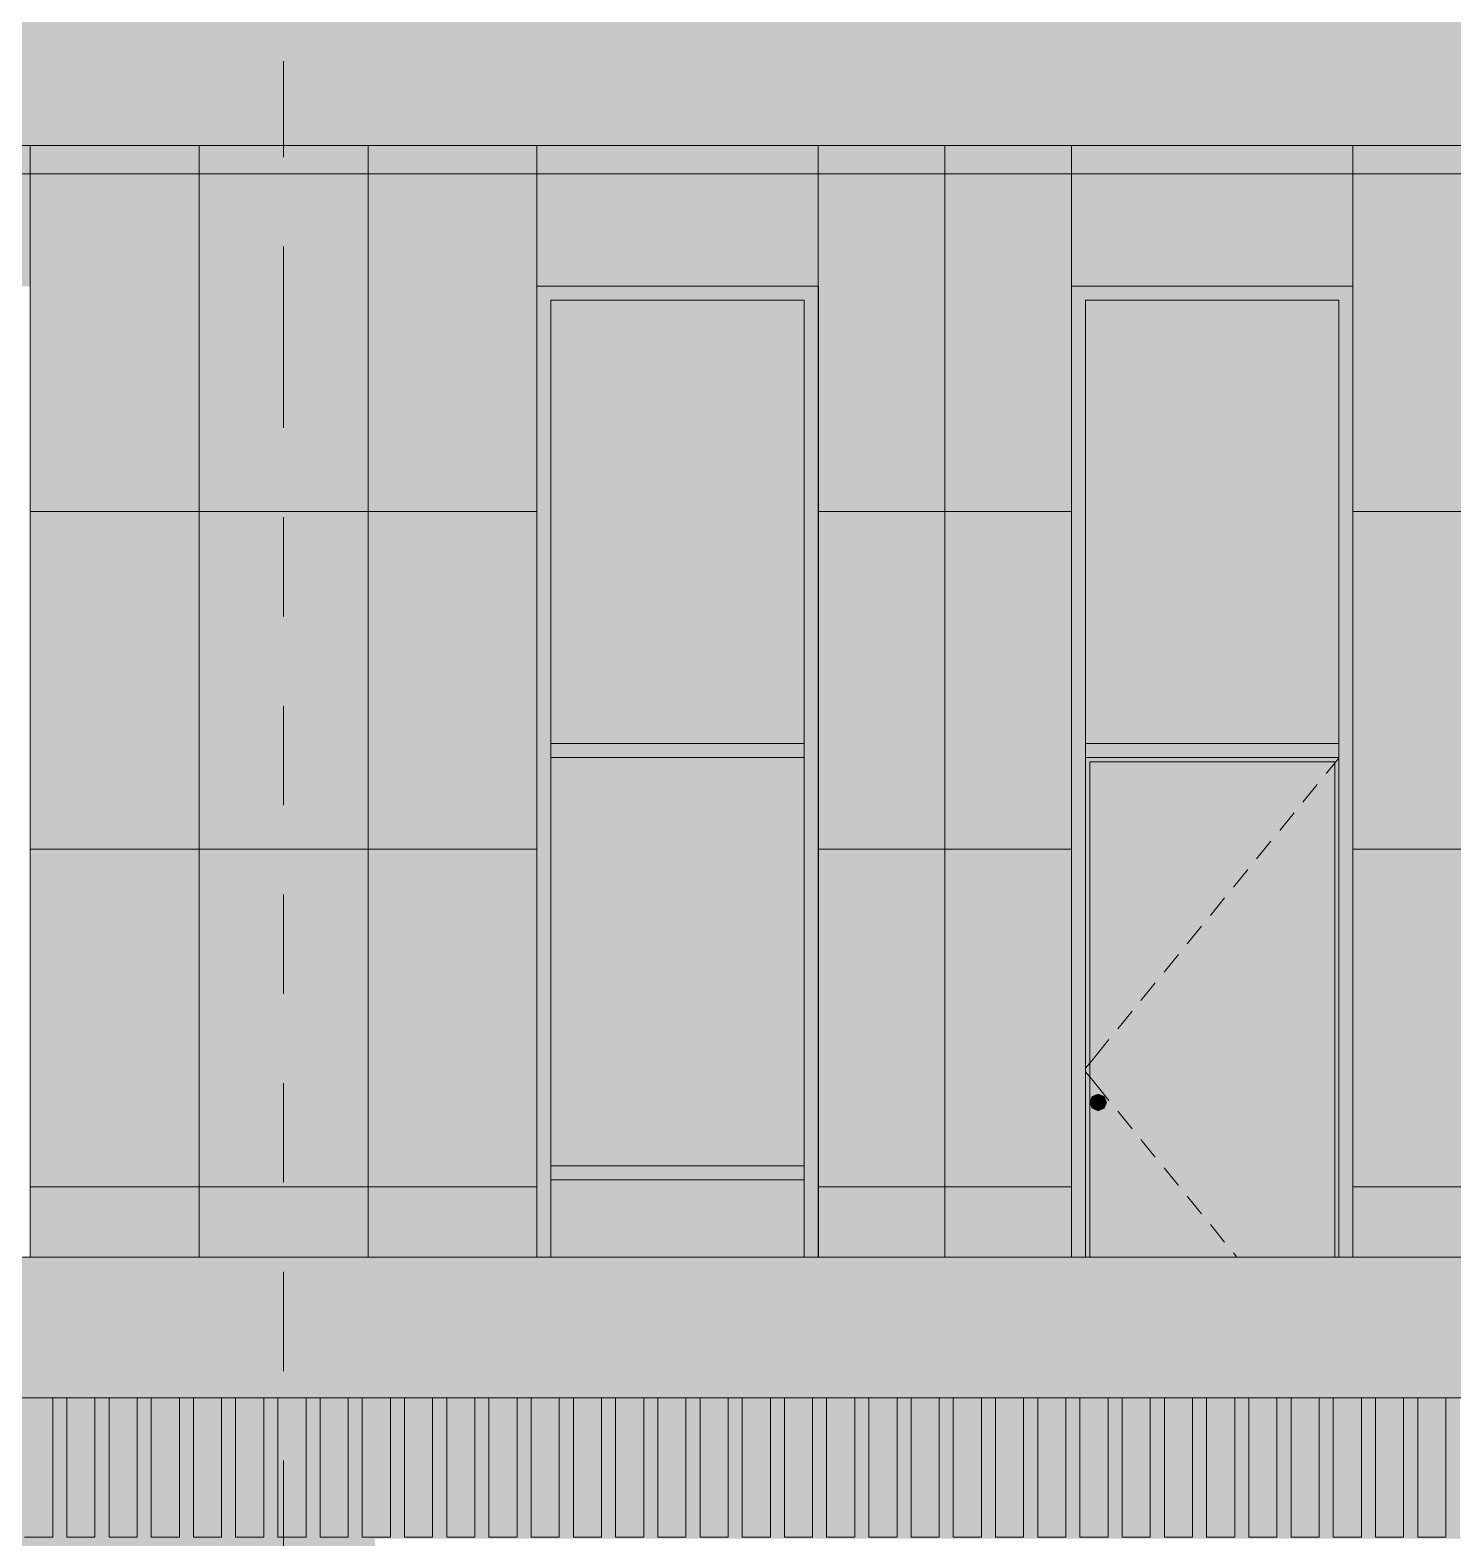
# Model space of a CAD drawing. Header units: millimetres. Extents: x 1499747 to 4230374, y -28481 to 441852.
# Drawn here: x 4025442 to 4030497, y 368581 to 373938 of the extents above; entities that cross this region are included whole.
import ezdxf

# ---------------------------------------------------------------- set-up
doc = ezdxf.new("R2010")
doc.units = ezdxf.units.MM
doc.header["$MEASUREMENT"] = 0
doc.layers.add('Чертеж и Рисунок', color=7, linetype='Continuous')

msp = doc.modelspace()

# ---------------------------------------------------------------- hatches: boundary and pattern name
at = {"layer": 'Чертеж и Рисунок', "linetype": 'Continuous', "lineweight": 0, "true_color": 0xbc9a89}
msp.add_hatch(color=33, dxfattribs=at).paths.add_polyline_path([(4044991.95923, 374028.37184), (4021741.89371, 374028.37184), (4021741.89371, 373528.37108), (4044991.95923, 373528.37108)])
at = {"layer": 'Чертеж и Рисунок', "linetype": 'Continuous', "lineweight": 0, "true_color": 0x868d8e}
msp.add_hatch(color=252, dxfattribs=at).paths.add_polyline_path([(4021241.89294, 373528.37108), (4021241.89294, 363828.35626), (4022541.92493, 363828.35626), (4022541.92493, 368078.36275), (4023541.92646, 368078.36275), (4023541.92646, 363828.35626), (4024441.92783, 363828.35626), (4024441.92783, 368078.36275), (4025441.92936, 368078.36275), (4025441.92936, 363828.35626), (4026666.93123, 363828.35626), (4026666.93123, 368578.36352), (4021371.85314, 368578.36352), (4021371.85314, 369078.36428), (4022002.28411, 369078.36428), (4022002.28411, 369578.36504), (4022541.42493, 369578.36504), (4022541.42493, 373028.37032), (4023541.42646, 373028.37032), (4023541.42646, 369578.36504), (4024441.52783, 369578.36504), (4024441.52783, 373028.37032), (4025441.52936, 373028.37032), (4025441.52936, 369578.36504), (4027242.43211, 369578.36504), (4027242.43211, 373028.37032), (4028242.43364, 373028.37032), (4028242.43364, 369578.36504), (4029142.03501, 369578.36504), (4029142.03501, 373028.37032), (4030142.03654, 373028.37032), (4030142.03654, 369578.36504), (4031941.43929, 369578.36504), (4031941.43929, 373028.37032), (4032941.44082, 373028.37032), (4032941.44082, 369578.36504), (4033841.44219, 369578.36504), (4033841.44219, 373028.37032), (4034841.44372, 373028.37032), (4034841.44372, 369578.36504), (4035991.94548, 369578.36504), (4035991.94548, 369078.36428), (4036741.94662, 369078.36428), (4036741.94662, 373028.37032), (4037741.94815, 373028.37032), (4037741.94815, 369078.36428), (4038641.94953, 369078.36428), (4038641.94953, 373028.37032), (4039641.95105, 373028.37032), (4039641.95105, 369078.36428), (4040141.95182, 369078.36428), (4040141.95182, 373528.37108)])
at = {"layer": 'Чертеж и Рисунок', "linetype": 'Continuous', "lineweight": 0, "true_color": 0x2e2e2e}
for points in [[(4027242.43211, 373028.37032), (4027242.43211, 371378.36779), (4027292.43219, 371378.36779), (4027292.43219, 372978.37024), (4027242.53211, 373028.37032)], [(4027242.53211, 373028.37032), (4027292.43219, 372978.37024), (4028192.43356, 372978.37024), (4028242.43364, 373028.37032)], [(4028192.43356, 372978.37024), (4028192.43356, 371378.36779), (4028242.43364, 371378.36779), (4028242.43364, 373028.37032)], [(4030141.93654, 373028.37032), (4029142.03501, 373028.37032), (4029192.03509, 372978.37024), (4030092.03646, 372978.37024)], [(4029142.03501, 373028.37032), (4029142.03501, 371378.36779), (4029192.03509, 371378.36779), (4029192.03509, 372978.37024)], [(4030092.03646, 372978.37024), (4030092.03646, 371378.36779), (4030142.03654, 371378.36779), (4030142.03654, 373028.37032), (4030141.93654, 373028.37032)], [(4027242.43211, 369878.3655), (4027292.43219, 369878.3655), (4027292.43219, 371378.36779), (4027242.43211, 371378.36779)], [(4027292.43219, 371403.36783), (4027292.43219, 371353.36776), (4028192.43356, 371353.36776), (4028192.43356, 371403.36783)], [(4028242.43364, 369878.3655), (4028242.43364, 371378.36779), (4028192.43356, 371378.36779), (4028192.43356, 369878.3655)], [(4029192.03509, 371378.36779), (4029142.03501, 371378.36779), (4029142.03501, 369578.36504), (4029192.03509, 369578.36504)], [(4029192.03509, 371353.36776), (4030092.03646, 371353.36776), (4030092.03646, 371403.36783), (4029192.03509, 371403.36783)], [(4030092.03646, 371378.36779), (4030092.03646, 369578.36504), (4030142.03654, 369578.36504), (4030142.03654, 371378.36779)], [(4027242.43211, 369578.36504), (4027292.43219, 369578.36504), (4027292.43219, 369878.3655), (4027242.43211, 369878.3655)], [(4027292.43219, 369903.36554), (4027292.43219, 369853.36546), (4028192.43356, 369853.36546), (4028192.43356, 369903.36554)], [(4028192.43356, 369878.3655), (4028192.43356, 369578.36504), (4028242.43364, 369578.36504), (4028242.43364, 369878.3655)], [(4022502.32487, 369078.36428), (4035491.94471, 369078.36428), (4035491.94471, 369578.36504), (4022502.32487, 369578.36504)]]:
    msp.add_hatch(color=250, dxfattribs=at).paths.add_polyline_path(points)
at = {"layer": 'Чертеж и Рисунок', "linetype": 'Continuous', "lineweight": 0, "true_color": 0x84adf9}
for points in [[(4028192.43356, 372978.37024), (4027292.43219, 372978.37024), (4027292.43219, 371403.36783), (4028192.43356, 371403.36783)], [(4029192.03509, 372978.37024), (4029192.03509, 371403.36783), (4030092.03646, 371403.36783), (4030092.03646, 372978.37024)], [(4028192.43356, 371353.36776), (4027292.43219, 371353.36776), (4027292.43219, 369903.36554), (4028192.43356, 369903.36554)], [(4028192.43356, 369853.36546), (4027292.43219, 369853.36546), (4027292.43219, 369578.36504), (4028192.43356, 369578.36504)]]:
    msp.add_hatch(color=161, dxfattribs=at).paths.add_polyline_path(points)
at = {"layer": 'Чертеж и Рисунок', "linetype": 'Continuous', "lineweight": 0, "true_color": 0xf7fdff}
for points in [[(4029192.03509, 369578.36504), (4029207.03511, 369578.36504), (4029207.03511, 371338.36773), (4029192.03509, 371353.36776)], [(4029192.03509, 371353.36776), (4029207.03511, 371338.36773), (4030077.03644, 371338.36773), (4030092.03646, 371353.36776)], [(4030077.03644, 369578.36504), (4030092.03646, 369578.36504), (4030092.03646, 371353.36776), (4030077.03644, 371338.36773)]]:
    msp.add_hatch(color=7, dxfattribs=at).paths.add_polyline_path(points)
at = {"layer": 'Чертеж и Рисунок', "linetype": 'Continuous', "lineweight": 0, "true_color": 0x84adf9}
h = msp.add_hatch(color=161, dxfattribs=at)
h.paths.add_polyline_path([(4029207.03511, 369578.36504), (4030077.03644, 369578.36504), (4030077.03644, 371338.36773), (4029207.03511, 371338.36773)])
h.paths.add_polyline_path([(4029207.23511, 370128.36588), (4029215.93513, 370149.46592), (4029237.03516, 370158.16593), (4029258.03519, 370149.46592), (4029266.7352, 370128.36588), (4029258.03519, 370107.36585), (4029237.03516, 370098.66584), (4029215.93513, 370107.36585)], flags=0)
at = {"layer": 'Чертеж и Рисунок', "linetype": 'Continuous', "lineweight": 0, "true_color": 0x6e2a0f}
for points in [[(4029215.73513, 370128.36588), (4029222.03514, 370143.46591), (4029215.93513, 370149.46592), (4029207.23511, 370128.36588)], [(4029220.73513, 370128.36588), (4029225.53514, 370139.8659), (4029222.03514, 370143.46591), (4029215.73513, 370128.36588)], [(4029222.03514, 370143.46591), (4029237.03516, 370149.66592), (4029237.03516, 370158.16593), (4029215.93513, 370149.46592)], [(4029225.73514, 370128.36588), (4029229.03515, 370136.3659), (4029225.53514, 370139.8659), (4029220.73513, 370128.36588)], [(4029225.53514, 370139.8659), (4029237.03516, 370144.66591), (4029237.03516, 370149.66592), (4029222.03514, 370143.46591)], [(4029229.03515, 370136.3659), (4029237.03516, 370139.7659), (4029237.03516, 370144.66591), (4029225.53514, 370139.8659)], [(4029229.53515, 370135.8659), (4029226.53514, 370128.36588), (4029229.53515, 370120.96587), (4029235.53516, 370118.56587), (4029235.53516, 370138.2659)], [(4029238.53516, 370135.4659), (4029238.53516, 370138.3659), (4029235.53516, 370138.3659), (4029235.53516, 370135.4659)], [(4029238.53516, 370128.36588), (4029238.53516, 370135.4659), (4029235.53516, 370135.4659), (4029235.53516, 370128.36588)], [(4029237.03516, 370138.8659), (4029235.83516, 370138.3659), (4029238.23516, 370138.3659)], [(4029237.03516, 370149.66592), (4029252.03518, 370143.46591), (4029258.03519, 370149.46592), (4029237.03516, 370158.16593)], [(4029237.03516, 370144.66591), (4029248.53518, 370139.8659), (4029252.03518, 370143.46591), (4029237.03516, 370149.66592)], [(4029237.03516, 370139.7659), (4029245.03517, 370136.3659), (4029248.53518, 370139.8659), (4029237.03516, 370144.66591)], [(4029238.53516, 370138.2659), (4029238.53516, 370118.56587), (4029244.43517, 370120.96587), (4029247.53517, 370128.36588), (4029244.43517, 370135.8659)], [(4029245.03517, 370136.3659), (4029248.33518, 370128.36588), (4029253.23518, 370128.36588), (4029248.53518, 370139.8659)], [(4029248.53518, 370139.8659), (4029253.23518, 370128.36588), (4029258.23519, 370128.36588), (4029252.03518, 370143.46591)], [(4029252.03518, 370143.46591), (4029258.23519, 370128.36588), (4029266.7352, 370128.36588), (4029258.03519, 370149.46592)], [(4029222.03514, 370113.36586), (4029215.73513, 370128.36588), (4029207.23511, 370128.36588), (4029215.93513, 370107.36585)], [(4029225.53514, 370116.86587), (4029220.73513, 370128.36588), (4029215.73513, 370128.36588), (4029222.03514, 370113.36586)], [(4029237.03516, 370107.16585), (4029222.03514, 370113.36586), (4029215.93513, 370107.36585), (4029237.03516, 370098.66584)], [(4029229.03515, 370120.36587), (4029225.73514, 370128.36588), (4029220.73513, 370128.36588), (4029225.53514, 370116.86587)], [(4029237.03516, 370112.16586), (4029225.53514, 370116.86587), (4029222.03514, 370113.36586), (4029237.03516, 370107.16585)], [(4029237.03516, 370117.06587), (4029229.03515, 370120.36587), (4029225.53514, 370116.86587), (4029237.03516, 370112.16586)], [(4029238.53516, 370121.36587), (4029238.53516, 370128.36588), (4029235.53516, 370128.36588), (4029235.53516, 370121.36587)], [(4029238.53516, 370118.36587), (4029238.53516, 370121.36587), (4029235.53516, 370121.36587), (4029235.53516, 370118.36587)], [(4029238.23516, 370118.36587), (4029235.83516, 370118.36587), (4029237.03516, 370117.86587)], [(4029245.03517, 370120.36587), (4029237.03516, 370117.06587), (4029237.03516, 370112.16586), (4029248.53518, 370116.86587)], [(4029248.53518, 370116.86587), (4029237.03516, 370112.16586), (4029237.03516, 370107.16585), (4029252.03518, 370113.36586)], [(4029252.03518, 370113.36586), (4029237.03516, 370107.16585), (4029237.03516, 370098.66584), (4029258.03519, 370107.36585)], [(4029248.33518, 370128.36588), (4029245.03517, 370120.36587), (4029248.53518, 370116.86587), (4029253.23518, 370128.36588)], [(4029253.23518, 370128.36588), (4029248.53518, 370116.86587), (4029252.03518, 370113.36586), (4029258.23519, 370128.36588)], [(4029258.23519, 370128.36588), (4029252.03518, 370113.36586), (4029258.03519, 370107.36585), (4029266.7352, 370128.36588)]]:
    msp.add_hatch(color=26, dxfattribs=at).paths.add_polyline_path(points)
h = msp.add_hatch(color=26, dxfattribs=at)
h.paths.add_polyline_path([(4029225.73514, 370128.36588), (4029229.03515, 370120.36587), (4029237.03516, 370117.06587), (4029245.03517, 370120.36587), (4029248.33518, 370128.36588), (4029245.03517, 370136.3659), (4029237.03516, 370139.7659), (4029229.03515, 370136.3659)])
h.paths.add_polyline_path([(4029226.53514, 370128.36588), (4029229.53515, 370135.8659), (4029235.53516, 370138.2659), (4029235.53516, 370138.3659), (4029235.83516, 370138.3659), (4029237.03516, 370138.8659), (4029238.23516, 370138.3659), (4029238.53516, 370138.3659), (4029238.53516, 370138.2659), (4029244.43517, 370135.8659), (4029247.53517, 370128.36588), (4029244.43517, 370120.96587), (4029238.53516, 370118.56587), (4029238.53516, 370118.36587), (4029238.23516, 370118.36587), (4029237.03516, 370117.86587), (4029235.83516, 370118.36587), (4029235.53516, 370118.36587), (4029235.53516, 370118.56587), (4029229.53515, 370120.96587)], flags=0)
at = {"layer": 'Чертеж и Рисунок', "linetype": 'Continuous', "lineweight": 0, "true_color": 0xffffff}
msp.add_hatch(color=7, dxfattribs=at).paths.add_polyline_path([(4022571.92498, 369078.36428), (4022502.32487, 369078.36428), (4022502.32487, 368578.36352), (4035491.94471, 368578.36352), (4035491.94471, 369078.36428), (4035421.94461, 369078.36428), (4035421.94461, 368583.76352), (4035321.94445, 368583.76352), (4035321.94445, 369078.36428), (4035271.94438, 369078.36428), (4035271.94438, 368583.76352), (4035171.94423, 368583.76352), (4035171.94423, 369078.36428), (4035121.94415, 369078.36428), (4035121.94415, 368583.76352), (4035021.944, 368583.76352), (4035021.944, 369078.36428), (4034971.94392, 369078.36428), (4034971.94392, 368583.76352), (4034871.94377, 368583.76352), (4034871.94377, 369078.36428), (4034821.94369, 369078.36428), (4034821.94369, 368583.76352), (4034721.94354, 368583.76352), (4034721.94354, 369078.36428), (4034671.94346, 369078.36428), (4034671.94346, 368583.76352), (4034571.94331, 368583.76352), (4034571.94331, 369078.36428), (4034521.94323, 369078.36428), (4034521.94323, 368583.76352), (4034421.94308, 368583.76352), (4034421.94308, 369078.36428), (4034371.943, 369078.36428), (4034371.943, 368583.76352), (4034271.94285, 368583.76352), (4034271.94285, 369078.36428), (4034221.94277, 369078.36428), (4034221.94277, 368583.76352), (4034121.94262, 368583.76352), (4034121.94262, 369078.36428), (4034071.94254, 369078.36428), (4034071.94254, 368583.76352), (4033971.94239, 368583.76352), (4033971.94239, 369078.36428), (4033921.94232, 369078.36428), (4033921.94232, 368583.76352), (4033821.94216, 368583.76352), (4033821.94216, 369078.36428), (4033771.94209, 369078.36428), (4033771.94209, 368583.76352), (4033671.94193, 368583.76352), (4033671.94193, 369078.36428), (4033621.94186, 369078.36428), (4033621.94186, 368583.76352), (4033521.9417, 368583.76352), (4033521.9417, 369078.36428), (4033471.94163, 369078.36428), (4033471.94163, 368583.76352), (4033371.94148, 368583.76352), (4033371.94148, 369078.36428), (4033321.9414, 369078.36428), (4033321.9414, 368583.76352), (4033221.94125, 368583.76352), (4033221.94125, 369078.36428), (4033171.94117, 369078.36428), (4033171.94117, 368583.76352), (4033071.94102, 368583.76352), (4033071.94102, 369078.36428), (4033021.94094, 369078.36428), (4033021.94094, 368583.76352), (4032921.94079, 368583.76352), (4032921.94079, 369078.36428), (4032871.94071, 369078.36428), (4032871.94071, 368583.76352), (4032771.94056, 368583.76352), (4032771.94056, 369078.36428), (4032721.94048, 369078.36428), (4032721.94048, 368583.76352), (4032621.94033, 368583.76352), (4032621.94033, 369078.36428), (4032571.94025, 369078.36428), (4032571.94025, 368583.76352), (4032471.9401, 368583.76352), (4032471.9401, 369078.36428), (4032421.94002, 369078.36428), (4032421.94002, 368583.76352), (4032321.93987, 368583.76352), (4032321.93987, 369078.36428), (4032271.93979, 369078.36428), (4032271.93979, 368583.76352), (4032171.93964, 368583.76352), (4032171.93964, 369078.36428), (4032121.93957, 369078.36428), (4032121.93957, 368583.76352), (4032021.93941, 368583.76352), (4032021.93941, 369078.36428), (4031971.93934, 369078.36428), (4031971.93934, 368583.76352), (4031871.93918, 368583.76352), (4031871.93918, 369078.36428), (4031821.93911, 369078.36428), (4031821.93911, 368583.76352), (4031721.93895, 368583.76352), (4031721.93895, 369078.36428), (4031671.93888, 369078.36428), (4031671.93888, 368583.76352), (4031571.93873, 368583.76352), (4031571.93873, 369078.36428), (4031521.93865, 369078.36428), (4031521.93865, 368583.76352), (4031421.9385, 368583.76352), (4031421.9385, 369078.36428), (4031371.93842, 369078.36428), (4031371.93842, 368583.76352), (4031271.93827, 368583.76352), (4031271.93827, 369078.36428), (4031221.93819, 369078.36428), (4031221.93819, 368583.76352), (4031121.93804, 368583.76352), (4031121.93804, 369078.36428), (4031071.93796, 369078.36428), (4031071.93796, 368583.76352), (4030971.93781, 368583.76352), (4030971.93781, 369078.36428), (4030921.93773, 369078.36428), (4030921.93773, 368583.76352), (4030821.93758, 368583.76352), (4030821.93758, 369078.36428), (4030771.9375, 369078.36428), (4030771.9375, 368583.76352), (4030671.93735, 368583.76352), (4030671.93735, 369078.36428), (4030621.93727, 369078.36428), (4030621.93727, 368583.76352), (4030521.93712, 368583.76352), (4030521.93712, 369078.36428), (4030471.93704, 369078.36428), (4030471.93704, 368583.76352), (4030371.93689, 368583.76352), (4030371.93689, 369078.36428), (4030321.93682, 369078.36428), (4030321.93682, 368583.76352), (4030221.93666, 368583.76352), (4030221.93666, 369078.36428), (4030171.93659, 369078.36428), (4030171.93659, 368583.76352), (4030071.93643, 368583.76352), (4030071.93643, 369078.36428), (4030021.93636, 369078.36428), (4030021.93636, 368583.76352), (4029921.9362, 368583.76352), (4029921.9362, 369078.36428), (4029871.93613, 369078.36428), (4029871.93613, 368583.76352), (4029771.93598, 368583.76352), (4029771.93598, 369078.36428), (4029721.9359, 369078.36428), (4029721.9359, 368583.76352), (4029621.93575, 368583.76352), (4029621.93575, 369078.36428), (4029571.93567, 369078.36428), (4029571.93567, 368583.76352), (4029471.93552, 368583.76352), (4029471.93552, 369078.36428), (4029421.93544, 369078.36428), (4029421.93544, 368583.76352), (4029321.93529, 368583.76352), (4029321.93529, 369078.36428), (4029271.93521, 369078.36428), (4029271.93521, 368583.76352), (4029171.93506, 368583.76352), (4029171.93506, 369078.36428), (4029121.93498, 369078.36428), (4029121.93498, 368583.76352), (4029021.93483, 368583.76352), (4029021.93483, 369078.36428), (4028971.93475, 369078.36428), (4028971.93475, 368583.76352), (4028871.9346, 368583.76352), (4028871.9346, 369078.36428), (4028821.93452, 369078.36428), (4028821.93452, 368583.76352), (4028721.93437, 368583.76352), (4028721.93437, 369078.36428), (4028671.93429, 369078.36428), (4028671.93429, 368583.76352), (4028571.93414, 368583.76352), (4028571.93414, 369078.36428), (4028521.93407, 369078.36428), (4028521.93407, 368583.76352), (4028421.93391, 368583.76352), (4028421.93391, 369078.36428), (4028371.93384, 369078.36428), (4028371.93384, 368583.76352), (4028271.93368, 368583.76352), (4028271.93368, 369078.36428), (4028221.93361, 369078.36428), (4028221.93361, 368583.76352), (4028121.93345, 368583.76352), (4028121.93345, 369078.36428), (4028071.93338, 369078.36428), (4028071.93338, 368583.76352), (4027971.93323, 368583.76352), (4027971.93323, 369078.36428), (4027921.93315, 369078.36428), (4027921.93315, 368583.76352), (4027821.933, 368583.76352), (4027821.933, 369078.36428), (4027771.93292, 369078.36428), (4027771.93292, 368583.76352), (4027671.93277, 368583.76352), (4027671.93277, 369078.36428), (4027621.93269, 369078.36428), (4027621.93269, 368583.76352), (4027521.93254, 368583.76352), (4027521.93254, 369078.36428), (4027471.93246, 369078.36428), (4027471.93246, 368583.76352), (4027371.93231, 368583.76352), (4027371.93231, 369078.36428), (4027321.93223, 369078.36428), (4027321.93223, 368583.76352), (4027221.93208, 368583.76352), (4027221.93208, 369078.36428), (4027171.932, 369078.36428), (4027171.932, 368583.76352), (4027071.93185, 368583.76352), (4027071.93185, 369078.36428), (4027021.93177, 369078.36428), (4027021.93177, 368583.76352), (4026921.93162, 368583.76352), (4026921.93162, 369078.36428), (4026871.93154, 369078.36428), (4026871.93154, 368583.76352), (4026771.93139, 368583.76352), (4026771.93139, 369078.36428), (4026721.93132, 369078.36428), (4026721.93132, 368583.76352), (4026621.93116, 368583.76352), (4026621.93116, 369078.36428), (4026571.93109, 369078.36428), (4026571.93109, 368583.76352), (4026471.93093, 368583.76352), (4026471.93093, 369078.36428), (4026421.93086, 369078.36428), (4026421.93086, 368583.76352), (4026321.9307, 368583.76352), (4026321.9307, 369078.36428), (4026271.93063, 369078.36428), (4026271.93063, 368583.76352), (4026171.93048, 368583.76352), (4026171.93048, 369078.36428), (4026121.9304, 369078.36428), (4026121.9304, 368583.76352), (4026021.93025, 368583.76352), (4026021.93025, 369078.36428), (4025971.93017, 369078.36428), (4025971.93017, 368583.76352), (4025871.93002, 368583.76352), (4025871.93002, 369078.36428), (4025821.92994, 369078.36428), (4025821.92994, 368583.76352), (4025721.92979, 368583.76352), (4025721.92979, 369078.36428), (4025671.92971, 369078.36428), (4025671.92971, 368583.76352), (4025571.92956, 368583.76352), (4025571.92956, 369078.36428), (4025521.92948, 369078.36428), (4025521.92948, 368583.76352), (4025421.92933, 368583.76352), (4025421.92933, 369078.36428), (4025371.92925, 369078.36428), (4025371.92925, 368583.76352), (4025271.9291, 368583.76352), (4025271.9291, 369078.36428), (4025221.92902, 369078.36428), (4025221.92902, 368583.76352), (4025121.92887, 368583.76352), (4025121.92887, 369078.36428), (4025071.92879, 369078.36428), (4025071.92879, 368583.76352), (4024971.92864, 368583.76352), (4024971.92864, 369078.36428), (4024921.92857, 369078.36428), (4024921.92857, 368583.76352), (4024821.92841, 368583.76352), (4024821.92841, 369078.36428), (4024771.92834, 369078.36428), (4024771.92834, 368583.76352), (4024671.92818, 368583.76352), (4024671.92818, 369078.36428), (4024621.92811, 369078.36428), (4024621.92811, 368583.76352), (4024521.92795, 368583.76352), (4024521.92795, 369078.36428), (4024471.92788, 369078.36428), (4024471.92788, 368583.76352), (4024371.92773, 368583.76352), (4024371.92773, 369078.36428), (4024321.92765, 369078.36428), (4024321.92765, 368583.76352), (4024221.9275, 368583.76352), (4024221.9275, 369078.36428), (4024171.92742, 369078.36428), (4024171.92742, 368583.76352), (4024071.92727, 368583.76352), (4024071.92727, 369078.36428), (4024021.92719, 369078.36428), (4024021.92719, 368583.76352), (4023921.92704, 368583.76352), (4023921.92704, 369078.36428), (4023871.92696, 369078.36428), (4023871.92696, 368583.76352), (4023771.92681, 368583.76352), (4023771.92681, 369078.36428), (4023721.92673, 369078.36428), (4023721.92673, 368583.76352), (4023621.92658, 368583.76352), (4023621.92658, 369078.36428), (4023571.9265, 369078.36428), (4023571.9265, 368583.76352), (4023471.92635, 368583.76352), (4023471.92635, 369078.36428), (4023421.92627, 369078.36428), (4023421.92627, 368583.76352), (4023321.92612, 368583.76352), (4023321.92612, 369078.36428), (4023271.92604, 369078.36428), (4023271.92604, 368583.76352), (4023171.92589, 368583.76352), (4023171.92589, 369078.36428), (4023121.92582, 369078.36428), (4023121.92582, 368583.76352), (4023021.92566, 368583.76352), (4023021.92566, 369078.36428), (4022971.92559, 369078.36428), (4022971.92559, 368583.76352), (4022871.92543, 368583.76352), (4022871.92543, 369078.36428), (4022821.92536, 369078.36428), (4022821.92536, 368583.76352), (4022721.9252, 368583.76352), (4022721.9252, 369078.36428), (4022671.92513, 369078.36428), (4022671.92513, 368583.76352), (4022571.92498, 368583.76352)])
at = {"layer": 'Чертеж и Рисунок', "linetype": 'Continuous', "lineweight": 0, "true_color": 0x3264ff}
for points in [[(4025421.92933, 369078.36428), (4025421.92933, 368583.76352), (4025521.92948, 368583.76352), (4025521.92948, 369078.36428)], [(4025571.92956, 369078.36428), (4025571.92956, 368583.76352), (4025671.92971, 368583.76352), (4025671.92971, 369078.36428)], [(4025721.92979, 369078.36428), (4025721.92979, 368583.76352), (4025821.92994, 368583.76352), (4025821.92994, 369078.36428)], [(4025871.93002, 369078.36428), (4025871.93002, 368583.76352), (4025971.93017, 368583.76352), (4025971.93017, 369078.36428)], [(4026021.93025, 369078.36428), (4026021.93025, 368583.76352), (4026121.9304, 368583.76352), (4026121.9304, 369078.36428)], [(4026171.93048, 369078.36428), (4026171.93048, 368583.76352), (4026271.93063, 368583.76352), (4026271.93063, 369078.36428)], [(4026321.9307, 369078.36428), (4026321.9307, 368583.76352), (4026421.93086, 368583.76352), (4026421.93086, 369078.36428)], [(4026471.93093, 369078.36428), (4026471.93093, 368583.76352), (4026571.93109, 368583.76352), (4026571.93109, 369078.36428)], [(4026621.93116, 369078.36428), (4026621.93116, 368583.76352), (4026721.93132, 368583.76352), (4026721.93132, 369078.36428)], [(4026771.93139, 369078.36428), (4026771.93139, 368583.76352), (4026871.93154, 368583.76352), (4026871.93154, 369078.36428)], [(4026921.93162, 369078.36428), (4026921.93162, 368583.76352), (4027021.93177, 368583.76352), (4027021.93177, 369078.36428)], [(4027071.93185, 369078.36428), (4027071.93185, 368583.76352), (4027171.932, 368583.76352), (4027171.932, 369078.36428)], [(4027221.93208, 369078.36428), (4027221.93208, 368583.76352), (4027321.93223, 368583.76352), (4027321.93223, 369078.36428)], [(4027371.93231, 369078.36428), (4027371.93231, 368583.76352), (4027471.93246, 368583.76352), (4027471.93246, 369078.36428)], [(4027521.93254, 369078.36428), (4027521.93254, 368583.76352), (4027621.93269, 368583.76352), (4027621.93269, 369078.36428)], [(4027671.93277, 369078.36428), (4027671.93277, 368583.76352), (4027771.93292, 368583.76352), (4027771.93292, 369078.36428)], [(4027821.933, 369078.36428), (4027821.933, 368583.76352), (4027921.93315, 368583.76352), (4027921.93315, 369078.36428)], [(4027971.93323, 369078.36428), (4027971.93323, 368583.76352), (4028071.93338, 368583.76352), (4028071.93338, 369078.36428)], [(4028121.93345, 369078.36428), (4028121.93345, 368583.76352), (4028221.93361, 368583.76352), (4028221.93361, 369078.36428)], [(4028271.93368, 369078.36428), (4028271.93368, 368583.76352), (4028371.93384, 368583.76352), (4028371.93384, 369078.36428)], [(4028421.93391, 369078.36428), (4028421.93391, 368583.76352), (4028521.93407, 368583.76352), (4028521.93407, 369078.36428)], [(4028571.93414, 369078.36428), (4028571.93414, 368583.76352), (4028671.93429, 368583.76352), (4028671.93429, 369078.36428)], [(4028721.93437, 369078.36428), (4028721.93437, 368583.76352), (4028821.93452, 368583.76352), (4028821.93452, 369078.36428)], [(4028871.9346, 369078.36428), (4028871.9346, 368583.76352), (4028971.93475, 368583.76352), (4028971.93475, 369078.36428)], [(4029021.93483, 369078.36428), (4029021.93483, 368583.76352), (4029121.93498, 368583.76352), (4029121.93498, 369078.36428)], [(4029171.93506, 369078.36428), (4029171.93506, 368583.76352), (4029271.93521, 368583.76352), (4029271.93521, 369078.36428)], [(4029321.93529, 369078.36428), (4029321.93529, 368583.76352), (4029421.93544, 368583.76352), (4029421.93544, 369078.36428)], [(4029471.93552, 369078.36428), (4029471.93552, 368583.76352), (4029571.93567, 368583.76352), (4029571.93567, 369078.36428)], [(4029621.93575, 369078.36428), (4029621.93575, 368583.76352), (4029721.9359, 368583.76352), (4029721.9359, 369078.36428)], [(4029771.93598, 369078.36428), (4029771.93598, 368583.76352), (4029871.93613, 368583.76352), (4029871.93613, 369078.36428)], [(4029921.9362, 369078.36428), (4029921.9362, 368583.76352), (4030021.93636, 368583.76352), (4030021.93636, 369078.36428)], [(4030071.93643, 369078.36428), (4030071.93643, 368583.76352), (4030171.93659, 368583.76352), (4030171.93659, 369078.36428)], [(4030221.93666, 369078.36428), (4030221.93666, 368583.76352), (4030321.93682, 368583.76352), (4030321.93682, 369078.36428)], [(4030371.93689, 369078.36428), (4030371.93689, 368583.76352), (4030471.93704, 368583.76352), (4030471.93704, 369078.36428)]]:
    msp.add_hatch(color=150, dxfattribs=at).paths.add_polyline_path(points)

# ---------------------------------------------------------------- linework, layer by layer
at = {"layer": 'Чертеж и Рисунок', "color": 8, "linetype": 'Continuous', "lineweight": 15}
for points in [[(4026341.93074, 373487.17102), (4026341.93074, 373828.37154)], [(4026341.93074, 372828.37001), (4026341.93074, 373169.67053)], [(4026341.93074, 372828.37001), (4026341.93074, 372525.06955)], [(4026341.93074, 372207.56906), (4026341.93074, 371854.76852)], [(4026341.93074, 371537.26804), (4026341.93074, 371184.5675)], [(4026341.93074, 370867.06701), (4026341.93074, 370514.26647)], [(4026341.93074, 370196.76599), (4026341.93074, 369843.96545)], [(4026341.93074, 369526.46496), (4026341.93074, 369173.66443)], [(4026341.93074, 368856.16394), (4026341.93074, 368503.3634)]]:
    msp.add_lwpolyline(points, dxfattribs=at)
at = {"layer": 'Чертеж и Рисунок', "color": 7, "linetype": 'Continuous', "lineweight": 5}
for points in [[(4021741.89371, 373528.37108), (4044991.95923, 373528.37108)], [(4027242.43211, 369578.36504), (4027242.43211, 373028.37032)], [(4027242.43211, 373028.37032), (4028242.43364, 373028.37032)], [(4028242.43364, 373028.37032), (4028242.43364, 369578.36504)], [(4029142.03501, 369578.36504), (4029142.03501, 373028.37032)], [(4029142.03501, 373028.37032), (4030142.03654, 373028.37032)], [(4030142.03654, 373028.37032), (4030142.03654, 369578.36504)], [(4028192.43356, 372978.37024), (4027292.43219, 372978.37024)], [(4027292.43219, 371403.36783), (4027292.43219, 372978.37024)], [(4028192.43356, 371403.36783), (4028192.43356, 372978.37024)], [(4030092.03646, 372978.37024), (4029192.03509, 372978.37024)], [(4029192.03509, 371403.36783), (4029192.03509, 372978.37024)], [(4030092.03646, 371378.36779), (4030092.03646, 372978.37024)], [(4027292.43219, 371378.36779), (4027292.43219, 371403.36783)], [(4028192.43356, 371403.36783), (4027292.43219, 371403.36783)], [(4027292.43219, 371353.36776), (4027292.43219, 371378.36779)], [(4028192.43356, 371378.36779), (4028192.43356, 371403.36783)], [(4028192.43356, 371353.36776), (4028192.43356, 371378.36779)], [(4029192.03509, 371378.36779), (4029192.03509, 371403.36783)], [(4029192.03509, 371403.36783), (4030092.03646, 371403.36783)], [(4029192.03509, 371353.36776), (4029192.03509, 371378.36779)], [(4030092.03646, 369578.36504), (4030092.03646, 371378.36779)], [(4028192.43356, 371353.36776), (4027292.43219, 371353.36776)], [(4027292.43219, 369903.36554), (4027292.43219, 371353.36776)], [(4028192.43356, 369903.36554), (4028192.43356, 371353.36776)], [(4029192.03509, 371353.36776), (4030092.03646, 371353.36776)], [(4029192.03509, 369578.36504), (4029192.03509, 371353.36776)], [(4030077.03644, 371338.36773), (4029207.03511, 371338.36773)], [(4029207.03511, 371338.36773), (4029207.03511, 369578.36504)], [(4030077.03644, 369578.36504), (4030077.03644, 371338.36773)], [(4029215.93513, 370149.46592), (4029207.23511, 370128.36588)], [(4029237.03516, 370158.16593), (4029215.93513, 370149.46592)], [(4029229.03515, 370136.3659), (4029225.73514, 370128.36588)], [(4029229.53515, 370135.8659), (4029226.53514, 370128.36588)], [(4029237.03516, 370139.7659), (4029229.03515, 370136.3659)], [(4029235.53516, 370138.2659), (4029229.53515, 370135.8659)], [(4029235.53516, 370135.4659), (4029235.53516, 370138.3659)], [(4029235.83516, 370138.3659), (4029235.53516, 370138.3659)], [(4029235.53516, 370128.36588), (4029235.53516, 370135.4659)], [(4029237.03516, 370138.8659), (4029235.83516, 370138.3659)], [(4029238.23516, 370138.3659), (4029235.83516, 370138.3659)], [(4029258.03519, 370149.46592), (4029237.03516, 370158.16593)], [(4029245.03517, 370136.3659), (4029237.03516, 370139.7659)], [(4029238.23516, 370138.3659), (4029237.03516, 370138.8659)], [(4029238.53516, 370138.3659), (4029238.23516, 370138.3659)], [(4029238.53516, 370135.4659), (4029238.53516, 370138.3659)], [(4029244.43517, 370135.8659), (4029238.53516, 370138.2659)], [(4029238.53516, 370128.36588), (4029238.53516, 370135.4659)], [(4029247.53517, 370128.36588), (4029244.43517, 370135.8659)], [(4029248.33518, 370128.36588), (4029245.03517, 370136.3659)], [(4029266.7352, 370128.36588), (4029258.03519, 370149.46592)], [(4029207.23511, 370128.36588), (4029215.93513, 370107.36585)], [(4029215.93513, 370107.36585), (4029237.03516, 370098.66584)], [(4029225.73514, 370128.36588), (4029229.03515, 370120.36587)], [(4029226.53514, 370128.36588), (4029229.53515, 370120.96587)], [(4029229.03515, 370120.36587), (4029237.03516, 370117.06587)], [(4029229.53515, 370120.96587), (4029235.53516, 370118.56587)], [(4029235.53516, 370121.36587), (4029235.53516, 370128.36588)], [(4029235.53516, 370118.36587), (4029235.53516, 370121.36587)], [(4029235.83516, 370118.36587), (4029235.53516, 370118.36587)], [(4029235.83516, 370118.36587), (4029237.03516, 370117.86587)], [(4029238.23516, 370118.36587), (4029235.83516, 370118.36587)], [(4029237.03516, 370117.06587), (4029245.03517, 370120.36587)], [(4029237.03516, 370117.86587), (4029238.23516, 370118.36587)], [(4029237.03516, 370098.66584), (4029258.03519, 370107.36585)], [(4029238.53516, 370118.36587), (4029238.23516, 370118.36587)], [(4029238.53516, 370121.36587), (4029238.53516, 370128.36588)], [(4029238.53516, 370118.36587), (4029238.53516, 370121.36587)], [(4029238.53516, 370118.56587), (4029244.43517, 370120.96587)], [(4029244.43517, 370120.96587), (4029247.53517, 370128.36588)], [(4029245.03517, 370120.36587), (4029248.33518, 370128.36588)], [(4029258.03519, 370107.36585), (4029266.7352, 370128.36588)], [(4027292.43219, 369878.3655), (4027292.43219, 369903.36554)], [(4028192.43356, 369903.36554), (4027292.43219, 369903.36554)], [(4027292.43219, 369853.36546), (4027292.43219, 369878.3655)], [(4028192.43356, 369878.3655), (4028192.43356, 369903.36554)], [(4028192.43356, 369853.36546), (4028192.43356, 369878.3655)], [(4028192.43356, 369853.36546), (4027292.43219, 369853.36546)], [(4027292.43219, 369578.36504), (4027292.43219, 369853.36546)], [(4028192.43356, 369578.36504), (4028192.43356, 369853.36546)], [(4022502.32487, 369578.36504), (4035491.94471, 369578.36504)], [(4022502.32487, 369078.36428), (4035491.94471, 369078.36428)], [(4025521.92948, 368583.76352), (4025521.92948, 369078.36428)], [(4025571.92956, 368583.76352), (4025571.92956, 369078.36428)], [(4025671.92971, 368583.76352), (4025671.92971, 369078.36428)], [(4025721.92979, 368583.76352), (4025721.92979, 369078.36428)], [(4025821.92994, 368583.76352), (4025821.92994, 369078.36428)], [(4025871.93002, 368583.76352), (4025871.93002, 369078.36428)], [(4025971.93017, 368583.76352), (4025971.93017, 369078.36428)], [(4026021.93025, 368583.76352), (4026021.93025, 369078.36428)], [(4026121.9304, 368583.76352), (4026121.9304, 369078.36428)], [(4026171.93048, 368583.76352), (4026171.93048, 369078.36428)], [(4026271.93063, 368583.76352), (4026271.93063, 369078.36428)], [(4026321.9307, 368583.76352), (4026321.9307, 369078.36428)], [(4026421.93086, 368583.76352), (4026421.93086, 369078.36428)], [(4026471.93093, 368583.76352), (4026471.93093, 369078.36428)], [(4026571.93109, 368583.76352), (4026571.93109, 369078.36428)], [(4026621.93116, 368583.76352), (4026621.93116, 369078.36428)], [(4026721.93132, 368583.76352), (4026721.93132, 369078.36428)], [(4026771.93139, 368583.76352), (4026771.93139, 369078.36428)], [(4026871.93154, 368583.76352), (4026871.93154, 369078.36428)], [(4026921.93162, 368583.76352), (4026921.93162, 369078.36428)], [(4027021.93177, 368583.76352), (4027021.93177, 369078.36428)], [(4027071.93185, 368583.76352), (4027071.93185, 369078.36428)], [(4027171.932, 368583.76352), (4027171.932, 369078.36428)], [(4027221.93208, 368583.76352), (4027221.93208, 369078.36428)], [(4027321.93223, 368583.76352), (4027321.93223, 369078.36428)], [(4027371.93231, 368583.76352), (4027371.93231, 369078.36428)], [(4027471.93246, 368583.76352), (4027471.93246, 369078.36428)], [(4027521.93254, 368583.76352), (4027521.93254, 369078.36428)], [(4027621.93269, 368583.76352), (4027621.93269, 369078.36428)], [(4027671.93277, 368583.76352), (4027671.93277, 369078.36428)], [(4027771.93292, 368583.76352), (4027771.93292, 369078.36428)], [(4027821.933, 368583.76352), (4027821.933, 369078.36428)], [(4027921.93315, 368583.76352), (4027921.93315, 369078.36428)], [(4027971.93323, 368583.76352), (4027971.93323, 369078.36428)], [(4028071.93338, 368583.76352), (4028071.93338, 369078.36428)], [(4028121.93345, 368583.76352), (4028121.93345, 369078.36428)], [(4028221.93361, 368583.76352), (4028221.93361, 369078.36428)], [(4028271.93368, 368583.76352), (4028271.93368, 369078.36428)], [(4028371.93384, 368583.76352), (4028371.93384, 369078.36428)], [(4028421.93391, 368583.76352), (4028421.93391, 369078.36428)], [(4028521.93407, 368583.76352), (4028521.93407, 369078.36428)], [(4028571.93414, 368583.76352), (4028571.93414, 369078.36428)], [(4028671.93429, 368583.76352), (4028671.93429, 369078.36428)], [(4028721.93437, 368583.76352), (4028721.93437, 369078.36428)], [(4028821.93452, 368583.76352), (4028821.93452, 369078.36428)], [(4028871.9346, 368583.76352), (4028871.9346, 369078.36428)], [(4028971.93475, 368583.76352), (4028971.93475, 369078.36428)], [(4029021.93483, 368583.76352), (4029021.93483, 369078.36428)], [(4029121.93498, 368583.76352), (4029121.93498, 369078.36428)], [(4029171.93506, 368583.76352), (4029171.93506, 369078.36428)], [(4029271.93521, 368583.76352), (4029271.93521, 369078.36428)], [(4029321.93529, 368583.76352), (4029321.93529, 369078.36428)], [(4029421.93544, 368583.76352), (4029421.93544, 369078.36428)], [(4029471.93552, 368583.76352), (4029471.93552, 369078.36428)], [(4029571.93567, 368583.76352), (4029571.93567, 369078.36428)], [(4029621.93575, 368583.76352), (4029621.93575, 369078.36428)], [(4029721.9359, 368583.76352), (4029721.9359, 369078.36428)], [(4029771.93598, 368583.76352), (4029771.93598, 369078.36428)], [(4029871.93613, 368583.76352), (4029871.93613, 369078.36428)], [(4029921.9362, 368583.76352), (4029921.9362, 369078.36428)], [(4030021.93636, 368583.76352), (4030021.93636, 369078.36428)], [(4030071.93643, 368583.76352), (4030071.93643, 369078.36428)], [(4030171.93659, 368583.76352), (4030171.93659, 369078.36428)], [(4030221.93666, 368583.76352), (4030221.93666, 369078.36428)], [(4030321.93682, 368583.76352), (4030321.93682, 369078.36428)], [(4030371.93689, 368583.76352), (4030371.93689, 369078.36428)], [(4030471.93704, 368583.76352), (4030471.93704, 369078.36428)], [(4025421.92933, 368583.76352), (4025521.92948, 368583.76352)], [(4025571.92956, 368583.76352), (4025671.92971, 368583.76352)], [(4025721.92979, 368583.76352), (4025821.92994, 368583.76352)], [(4025871.93002, 368583.76352), (4025971.93017, 368583.76352)], [(4026021.93025, 368583.76352), (4026121.9304, 368583.76352)], [(4026171.93048, 368583.76352), (4026271.93063, 368583.76352)], [(4026321.9307, 368583.76352), (4026421.93086, 368583.76352)], [(4026471.93093, 368583.76352), (4026571.93109, 368583.76352)], [(4026621.93116, 368583.76352), (4026721.93132, 368583.76352)], [(4026771.93139, 368583.76352), (4026871.93154, 368583.76352)], [(4026921.93162, 368583.76352), (4027021.93177, 368583.76352)], [(4027071.93185, 368583.76352), (4027171.932, 368583.76352)], [(4027221.93208, 368583.76352), (4027321.93223, 368583.76352)], [(4027371.93231, 368583.76352), (4027471.93246, 368583.76352)], [(4027521.93254, 368583.76352), (4027621.93269, 368583.76352)], [(4027671.93277, 368583.76352), (4027771.93292, 368583.76352)], [(4027821.933, 368583.76352), (4027921.93315, 368583.76352)], [(4027971.93323, 368583.76352), (4028071.93338, 368583.76352)], [(4028121.93345, 368583.76352), (4028221.93361, 368583.76352)], [(4028271.93368, 368583.76352), (4028371.93384, 368583.76352)], [(4028421.93391, 368583.76352), (4028521.93407, 368583.76352)], [(4028571.93414, 368583.76352), (4028671.93429, 368583.76352)], [(4028721.93437, 368583.76352), (4028821.93452, 368583.76352)], [(4028871.9346, 368583.76352), (4028971.93475, 368583.76352)], [(4029021.93483, 368583.76352), (4029121.93498, 368583.76352)], [(4029171.93506, 368583.76352), (4029271.93521, 368583.76352)], [(4029321.93529, 368583.76352), (4029421.93544, 368583.76352)], [(4029471.93552, 368583.76352), (4029571.93567, 368583.76352)], [(4029621.93575, 368583.76352), (4029721.9359, 368583.76352)], [(4029771.93598, 368583.76352), (4029871.93613, 368583.76352)], [(4029921.9362, 368583.76352), (4030021.93636, 368583.76352)], [(4030071.93643, 368583.76352), (4030171.93659, 368583.76352)], [(4030221.93666, 368583.76352), (4030321.93682, 368583.76352)], [(4030371.93689, 368583.76352), (4030471.93704, 368583.76352)]]:
    msp.add_lwpolyline(points, dxfattribs=at)
at = {"layer": 'Чертеж и Рисунок', "color": 253, "linetype": 'Continuous', "lineweight": 5, "true_color": 0xaaaaaa}
for points in [[(4025441.92936, 373528.37108), (4025441.92936, 369578.36504)], [(4026042.53028, 373528.37108), (4026042.53028, 369578.36504)], [(4026642.53119, 373528.37108), (4026642.53119, 369578.36504)], [(4027242.53211, 373528.37108), (4027242.53211, 369578.36504)], [(4028241.93364, 373528.37108), (4028241.93364, 369578.36504)], [(4028692.03433, 373528.37108), (4028692.03433, 373425.17092)], [(4029142.33501, 373528.37108), (4029142.33501, 369578.36504)], [(4030141.73654, 373528.37108), (4030141.73654, 369578.36504)], [(4040141.95182, 373428.37093), (4021241.89294, 373428.37093)], [(4028692.03433, 373425.17092), (4028692.03433, 369578.36504)], [(4027242.53211, 372228.36909), (4025441.92936, 372228.36909)], [(4029142.53501, 372228.36909), (4028241.93364, 372228.36909)], [(4031942.63929, 372228.36909), (4030141.73654, 372228.36909)], [(4027242.53211, 371028.36726), (4025441.92936, 371028.36726)], [(4029142.53501, 371028.36726), (4028241.93364, 371028.36726)], [(4031942.63929, 371028.36726), (4030141.73654, 371028.36726)], [(4027242.53211, 369828.36543), (4025441.92936, 369828.36543)], [(4029142.53501, 369828.36543), (4028241.93364, 369828.36543)], [(4031942.63929, 369828.36543), (4030141.73654, 369828.36543)]]:
    msp.add_lwpolyline(points, dxfattribs=at)
at = {"layer": 'Чертеж и Рисунок', "color": 23, "linetype": 'Continuous', "lineweight": 5, "true_color": 0xbf8080}
for points in [[(4030077.03644, 371333.86773), (4030046.43639, 371296.46767)], [(4030092.03646, 371352.26775), (4030077.03644, 371333.86773)], [(4030014.83635, 371257.66761), (4029964.23627, 371195.66752)], [(4029932.63622, 371156.96746), (4029882.03614, 371094.96736)], [(4029850.4361, 371056.2673), (4029799.83602, 370994.26721)], [(4029768.23597, 370955.56715), (4029717.63589, 370893.56705)], [(4029686.03584, 370854.86699), (4029635.43577, 370792.8669)], [(4029603.83572, 370754.16684), (4029553.23564, 370692.16675)], [(4029521.63559, 370653.36669), (4029471.03552, 370591.46659)], [(4029439.43547, 370552.66653), (4029388.83539, 370490.66644)], [(4029357.23534, 370451.96638), (4029306.63526, 370389.96628)], [(4029275.03522, 370351.26623), (4029237.63516, 370305.36615)], [(4029237.63516, 370305.36615), (4029207.03511, 370267.8661)], [(4029207.03511, 370267.8661), (4029192.03509, 370249.56607)], [(4029207.03511, 370218.86602), (4029192.03509, 370237.26605)], [(4029237.63516, 370181.46597), (4029207.03511, 370218.86602)], [(4029275.03522, 370135.5659), (4029237.63516, 370181.46597)], [(4029357.23534, 370034.86574), (4029306.63526, 370096.86584)], [(4029439.43547, 369934.16559), (4029388.83539, 369996.06568)], [(4029521.63559, 369833.36543), (4029471.03552, 369895.36553)], [(4029603.83572, 369732.66528), (4029553.23564, 369794.66537)], [(4029686.03584, 369631.96513), (4029635.43577, 369693.96522)], [(4029729.73591, 369578.36504), (4029717.63589, 369593.26507)]]:
    msp.add_lwpolyline(points, dxfattribs=at)
at = {"layer": 'Чертеж и Рисунок', "color": 1, "linetype": 'Continuous', "lineweight": 0}
for points in [[(4025524.12949, 369078.36428), (4026053.23029, 369078.36428)], [(4026264.93062, 369078.36428), (4026406.03083, 369078.36428)], [(4026617.73116, 369078.36428), (4027146.83196, 369078.36428)], [(4027358.53229, 369078.36428), (4027499.6325, 369078.36428)], [(4027711.33283, 369078.36428), (4028240.43364, 369078.36428)], [(4028452.13396, 369078.36428), (4028593.23417, 369078.36428)], [(4028804.9345, 369078.36428), (4029334.13531, 369078.36428)], [(4029545.73563, 369078.36428), (4029686.83585, 369078.36428)], [(4029898.53617, 369078.36428), (4030427.73698, 369078.36428)]]:
    msp.add_lwpolyline(points, dxfattribs=at)

doc.saveas('drawing.dxf')
